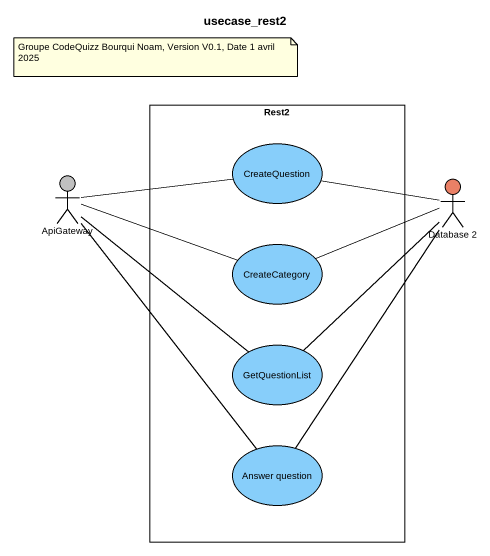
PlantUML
@startuml
title usecase_rest2
rectangle Rest2 {
  usecase CreateQuestion #87CEFA
  usecase CreateCategory #87CEFA
  usecase GetQuestionList #87CEFA
  usecase "Answer question" as Answer_question #87CEFA
}
actor ApiGateway #C0C0C0
actor "Database 2" as Database_2 #EA8066
CreateQuestion -right- Database_2
ApiGateway -right- CreateQuestion
ApiGateway -right- CreateCategory
ApiGateway -- GetQuestionList
ApiGateway -- Answer_question
CreateCategory -right- Database_2
GetQuestionList -up- Database_2
Answer_question -up- Database_2
note as N1
  Groupe CodeQuizz Bourqui Noam, Version V0.1, Date 1 avril 2025
end note
@enduml
